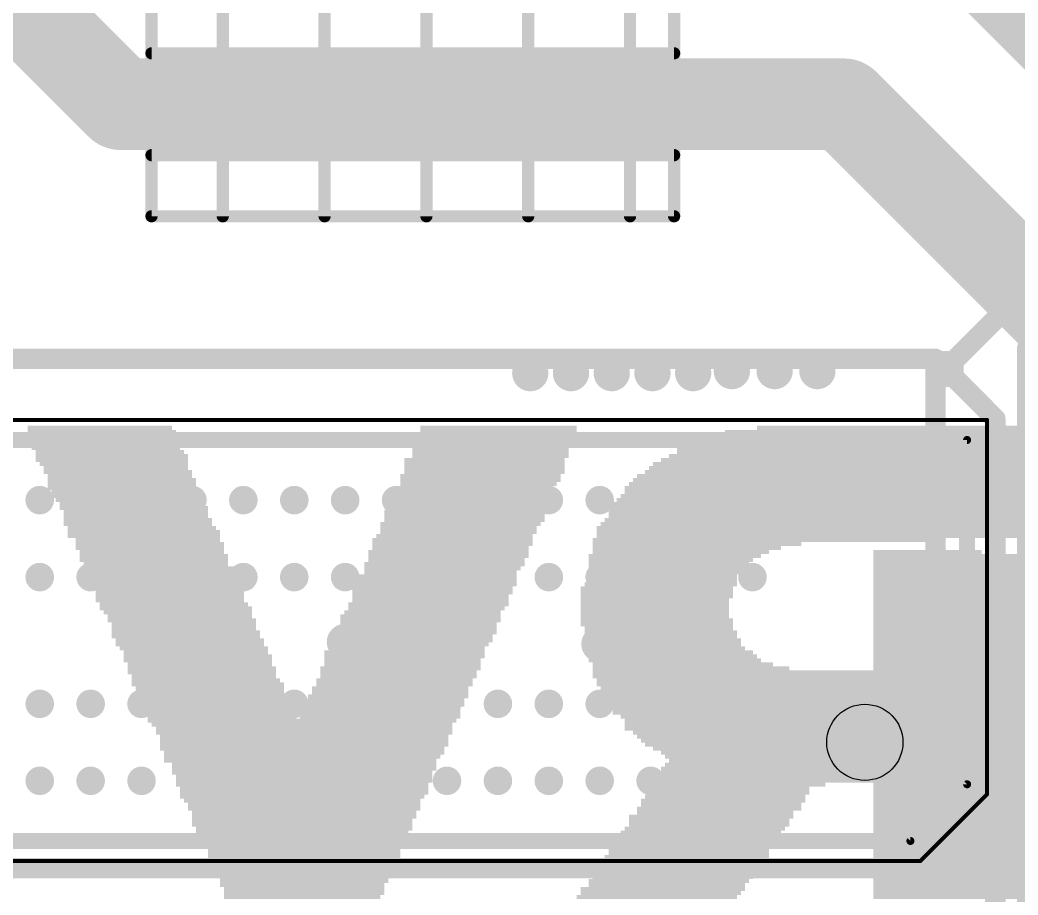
# Model space of a CAD drawing. Extents: x -5 to 103, y -6 to 58.
# Drawn here: x 36.84 to 49.29, y 6.01 to 16.93 of the extents above; entities that cross this region are included whole.
import ezdxf

# ---------------------------------------------------------------- set-up
doc = ezdxf.new("R2010")
doc.units = 0
for name, color, linetype in [('1', 12, 'CONTINUOUS'), ('16', 132, 'CONTINUOUS'), ('18', 110, 'CONTINUOUS'), ('20', 31, 'CONTINUOUS'), ('21', 40, 'CONTINUOUS'), ('22', 3, 'CONTINUOUS'), ('39', 12, 'CONTINUOUS'), ('51', 254, 'CONTINUOUS')]:
    doc.layers.add(name, color=color, linetype=linetype)

# ---------------------------------------------------------------- blocks, each defined once
blk = doc.blocks.new('RECT')
blk.add_solid([(-0.5, -0.5), (0.5, -0.5), (-0.5, 0.5), (0.5, 0.5)])
blk = doc.blocks.new('PIE')
at = {"const_width": 0.5}
blk.add_lwpolyline([(0, -0.25, 1), (0, 0.25, 1), (0, -0.25)], format="xyb", dxfattribs=at)
blk = doc.blocks.new('ROUNDV')
at = {"const_width": 0.5}
blk.add_lwpolyline([(0, -0.25, 1), (0, 0.25, 1), (0, -0.25)], format="xyb", dxfattribs=at)

msp = doc.modelspace()

# ---------------------------------------------------------------- linework, layer by layer
at = {"layer": '1'}
for points, const_width in [([(35.179, 18.796), (38.1, 15.875)], 1.143), ([(46.99, 19.05), (49.657, 16.383)], 0.508), ([(38.1, 15.875), (47.117, 15.875)], 1.143), ([(47.117, 15.875), (49.784, 13.208)], 1.143), ([(49.784, 13.208), (53.594, 13.208)], 1.143), ([(49.403, 12.827), (49.784, 13.208)], 0.254), ([(49.403, 5.588), (49.403, 12.827)], 0.254), ([(48.26, 12.7), (27.94, 12.7)], 0.254), ([(48.26, 6.35), (48.26, 12.7)], 0.254), ([(49.0066, 11.9534), (48.387, 12.573)], 0.254), ([(49.0066, 5.7304), (49.0066, 11.9534)], 0.254), ([(27.94, 6.35), (48.26, 6.35)], 0.254)]:
    msp.add_lwpolyline(points, dxfattribs=dict(at, const_width=const_width))
for points, const_width in [([(38.1, 16.1608, 1), (38.1, 15.5892)], 0.5715), ([(47.3191, 16.0771, 1), (46.9149, 15.6729)], 0.5715), ([(47.117, 15.5892, 1), (47.117, 16.1608)], 0.5715), ([(37.8979, 15.6729, 1), (38.3021, 16.0771)], 0.5715), ([(49.784, 13.4938, 1), (49.784, 12.9223)], 0.5715), ([(49.4665, 12.827, 1), (49.3395, 12.827)], 0.127), ([(48.3235, 12.7, 1), (48.1965, 12.7)], 0.127), ([(48.26, 12.6365, 1), (48.26, 12.7635)], 0.127), ([(49.3581, 12.8719, 1), (49.4479, 12.7821)], 0.127), ([(48.4319, 12.6179, 1), (48.3421, 12.5281)], 0.127), ([(49.0701, 11.9534, 1), (48.9431, 11.9534)], 0.127), ([(48.9617, 11.9085, 1), (49.0515, 11.9983)], 0.127), ([(48.26, 6.2865, 1), (48.26, 6.4135)], 0.127), ([(48.1965, 6.35, 1), (48.3235, 6.35)], 0.127)]:
    msp.add_lwpolyline(points, format="xyb", dxfattribs=dict(at, const_width=const_width))
at = {"layer": '16', "const_width": 0.254}
msp.add_lwpolyline([(48.387, 12.573), (49.53, 13.716)], dxfattribs=at)
at = {"layer": '16', "const_width": 0.127}
msp.add_lwpolyline([(48.3421, 12.6179, 1), (48.4319, 12.5281)], format="xyb", dxfattribs=at)
at = {"layer": '20'}
msp.add_circle((47.3793, 7.9184), 0.475, dxfattribs=at)
at = {"layer": '21', "const_width": 0.2}
for points in [[(24.8843, 11.6884), (48.6543, 11.6884)], [(48.6543, 11.6884), (48.6543, 7.3954)], [(48.6543, 7.3954), (47.9473, 6.6884)], [(47.9473, 6.6884), (25.5913, 6.6884)]]:
    msp.add_lwpolyline(points, dxfattribs=at)
at = {"layer": '21', "const_width": 0.1}
for points in [[(48.7043, 11.6884, 1), (48.6043, 11.6884)], [(48.6543, 11.6384, 1), (48.6543, 11.7384)], [(48.6897, 7.36, 1), (48.6189, 7.4308)], [(48.6043, 7.3954, 1), (48.7043, 7.3954)], [(47.9119, 6.7238, 1), (47.9827, 6.653)], [(47.9473, 6.6384, 1), (47.9473, 6.7384)]]:
    msp.add_lwpolyline(points, format="xyb", dxfattribs=at)
at = {"layer": '39', "const_width": 0.05}
for points in [[(24.6343, 11.9384), (48.9043, 11.9384)], [(48.9043, 11.9384), (48.9043, 7.2704)], [(48.9043, 7.2704), (48.0723, 6.4384)], [(48.0723, 6.4384), (25.4663, 6.4384)]]:
    msp.add_lwpolyline(points, dxfattribs=at)
at = {"layer": '39', "const_width": 0.025}
for points in [[(48.9168, 11.9384, 1), (48.8918, 11.9384)], [(48.9043, 11.9259, 1), (48.9043, 11.9509)], [(48.8918, 7.2704, 1), (48.9168, 7.2704)], [(48.9131, 7.2616, 1), (48.8955, 7.2792)], [(48.0635, 6.4472, 1), (48.0811, 6.4296)], [(48.0723, 6.4259, 1), (48.0723, 6.4509)]]:
    msp.add_lwpolyline(points, format="xyb", dxfattribs=at)
at = {"layer": '51'}
for points, const_width in [([(38.481, 14.478), (38.481, 21.5)], 0.1524), ([(39.37, 14.478), (39.37, 21.5)], 0.1524), ([(40.64, 14.478), (40.64, 21.5)], 0.1524), ([(41.91, 14.478), (41.91, 21.5)], 0.1524), ([(43.18, 14.478), (43.18, 21.5)], 0.1524), ([(44.45, 14.478), (44.45, 21.5)], 0.1524), ([(45, 21.5), (45, 14.478)], 0.1524), ([(38.481, 16.51), (45, 16.51)], 0.1524), ([(38.481, 15.24), (45, 15.24)], 0.1524), ([(45, 14.478), (38.481, 14.478)], 0.1524), ([(24.8843, 11.6884), (48.6543, 11.6884)], 0.1), ([(48.6543, 11.6884), (48.6543, 7.3954)], 0.1), ([(48.6543, 7.3954), (47.9473, 6.6884)], 0.1), ([(47.9473, 6.6884), (25.5913, 6.6884)], 0.1)]:
    msp.add_lwpolyline(points, dxfattribs=dict(at, const_width=const_width))
for points, const_width in [([(38.481, 16.5481, 1), (38.481, 16.4719)], 0.0762), ([(45, 16.4719, 1), (45, 16.5481)], 0.0762), ([(38.481, 15.2781, 1), (38.481, 15.2019)], 0.0762), ([(45, 15.2019, 1), (45, 15.2781)], 0.0762), ([(38.481, 14.5161, 1), (38.481, 14.4399)], 0.0762), ([(38.4429, 14.478, 1), (38.5191, 14.478)], 0.0762), ([(39.3319, 14.478, 1), (39.4081, 14.478)], 0.0762), ([(40.6019, 14.478, 1), (40.6781, 14.478)], 0.0762), ([(41.8719, 14.478, 1), (41.9481, 14.478)], 0.0762), ([(43.1419, 14.478, 1), (43.2181, 14.478)], 0.0762), ([(44.4119, 14.478, 1), (44.4881, 14.478)], 0.0762), ([(44.9619, 14.478, 1), (45.0381, 14.478)], 0.0762), ([(45, 14.4399, 1), (45, 14.5161)], 0.0762), ([(48.6793, 11.6884, 1), (48.6293, 11.6884)], 0.05), ([(48.6543, 11.6634, 1), (48.6543, 11.7134)], 0.05), ([(48.6293, 7.3954, 1), (48.6793, 7.3954)], 0.05), ([(48.672, 7.3777, 1), (48.6366, 7.4131)], 0.05), ([(47.9296, 6.7061, 1), (47.965, 6.6707)], 0.05), ([(47.9473, 6.6634, 1), (47.9473, 6.7134)], 0.05)]:
    msp.add_lwpolyline(points, format="xyb", dxfattribs=dict(at, const_width=const_width))

# ---------------------------------------------------------------- block references
at = {"layer": '1', "xscale": 0.356, "yscale": 0.356}
for p in [(37.0868, 10.9384), (37.7218, 10.9384), (38.3568, 10.9384), (38.9918, 10.9384), (39.6268, 10.9384), (40.2618, 10.9384), (40.8968, 10.9384), (41.5318, 10.9384), (42.1668, 10.9384), (42.8018, 10.9384), (43.4368, 10.9384), (44.0718, 10.9384), (44.7068, 10.9384), (45.3418, 10.9384), (45.9768, 10.9384), (37.0868, 9.9784), (37.7218, 9.9784), (38.3568, 9.9784), (38.9918, 9.9784), (39.6268, 9.9784), (40.2618, 9.9784), (40.8968, 9.9784), (41.5318, 9.9784), (42.1668, 9.9784), (42.8018, 9.9784), (43.4368, 9.9784), (44.0718, 9.9784), (44.7068, 9.9784), (45.3418, 9.9784), (45.9768, 9.9784), (37.0868, 8.3984), (37.7218, 8.3984), (38.3568, 8.3984), (38.9918, 8.3984), (39.6268, 8.3984), (40.2618, 8.3984), (40.8968, 8.3984), (41.5318, 8.3984), (42.1668, 8.3984), (42.8018, 8.3984), (43.4368, 8.3984), (44.0718, 8.3984), (44.7068, 8.3984), (45.3418, 8.3984), (45.9768, 8.3984), (37.0868, 7.4384), (37.7218, 7.4384), (38.3568, 7.4384), (38.9918, 7.4384), (39.6268, 7.4384), (40.2618, 7.4384), (40.8968, 7.4384), (41.5318, 7.4384), (42.1668, 7.4384), (42.8018, 7.4384), (43.4368, 7.4384), (44.0718, 7.4384), (44.7068, 7.4384), (45.3418, 7.4384), (45.9768, 7.4384)]:
    msp.add_blockref('PIE', p, dxfattribs=at)
at = {"layer": '18', "xscale": 0.4524, "yscale": 0.4524}
for p in [(43.2054, 12.5222), (43.2054, 12.5222), (43.7134, 12.5222), (43.7134, 12.5222), (44.2214, 12.5222), (44.2214, 12.5222), (44.7294, 12.5222), (44.7294, 12.5222), (45.2374, 12.5222), (45.2374, 12.5222), (45.72, 12.5476), (45.72, 12.5476), (46.2534, 12.5476), (46.2534, 12.5476), (46.7868, 12.5476), (46.7868, 12.5476), (48.387, 12.573), (48.387, 12.573), (40.894, 9.1694), (40.894, 9.1694), (44.069, 9.144), (44.069, 9.144)]:
    msp.add_blockref('ROUNDV', p, dxfattribs=at)
at = {"layer": '22', "yscale": 0.05}
for p, xscale in [((37.835, 11.84), 1.8), ((42.81, 11.84), 1.95), ((47.66, 11.84), 3.25), ((37.86, 11.79), 1.85), ((37.86, 11.74), 1.85), ((37.885, 11.69), 1.8), ((42.785, 11.69), 2), ((42.81, 11.79), 1.95), ((42.81, 11.74), 1.95), ((47.335, 11.69), 3.9), ((47.46, 11.79), 3.65), ((47.46, 11.74), 3.65), ((37.91, 11.64), 1.85), ((37.91, 11.59), 1.85), ((42.71, 11.59), 1.95), ((42.785, 11.64), 2), ((47.16, 11.59), 4.25), ((47.26, 11.64), 4.05), ((37.96, 11.54), 1.85), ((37.985, 11.49), 1.9), ((37.985, 11.44), 1.9), ((42.635, 11.44), 2), ((42.71, 11.54), 1.95), ((42.71, 11.49), 1.95), ((47.06, 11.44), 4.45), ((47.11, 11.49), 4.35), ((47.16, 11.54), 4.25), ((38.01, 11.39), 1.85), ((38.035, 11.34), 1.8), ((42.635, 11.39), 2), ((42.635, 11.34), 2), ((46.985, 11.34), 4.6), ((47.01, 11.39), 4.55), ((38.06, 11.29), 1.85), ((38.085, 11.24), 1.8), ((38.11, 11.19), 1.85), ((42.585, 11.24), 2), ((42.585, 11.19), 2), ((42.635, 11.29), 2), ((46.885, 11.19), 4.8), ((46.91, 11.24), 4.75), ((46.96, 11.29), 4.65), ((38.11, 11.14), 1.85), ((38.11, 11.09), 1.85), ((42.51, 11.09), 1.95), ((42.56, 11.14), 1.95), ((46.835, 11.09), 4.9), ((46.86, 11.14), 4.85), ((38.16, 11.04), 1.85), ((38.185, 10.99), 1.9), ((38.21, 10.94), 1.85), ((42.46, 10.99), 1.95), ((42.46, 10.94), 1.95), ((42.51, 11.04), 1.95), ((46.785, 10.94), 5), ((46.81, 10.99), 4.95), ((46.835, 11.04), 4.9), ((38.235, 10.89), 1.8), ((38.26, 10.84), 1.85), ((42.435, 10.89), 2), ((42.435, 10.84), 2), ((46.735, 10.84), 5.1), ((46.76, 10.89), 5.05), ((38.285, 10.79), 1.8), ((38.285, 10.74), 1.8), ((38.31, 10.69), 1.85), ((42.385, 10.79), 2), ((42.385, 10.74), 2), ((42.385, 10.69), 2), ((46.71, 10.69), 5.15), ((46.735, 10.79), 5.1), ((46.735, 10.74), 5.1), ((38.31, 10.64), 1.85), ((38.36, 10.59), 1.85), ((42.335, 10.64), 2), ((42.31, 10.59), 1.95), ((46.66, 10.59), 5.25), ((46.685, 10.64), 5.2), ((38.385, 10.54), 1.9), ((38.385, 10.49), 1.9), ((38.435, 10.44), 1.8), ((42.235, 10.44), 2), ((42.26, 10.49), 1.95), ((42.31, 10.54), 1.95), ((46.085, 10.44), 4.2), ((46.66, 10.54), 5.25), ((46.66, 10.49), 5.25), ((38.46, 10.39), 1.85), ((38.46, 10.34), 1.85), ((42.235, 10.39), 2), ((42.21, 10.34), 1.95), ((45.285, 10.39), 2.6), ((45.16, 10.34), 2.35), ((38.485, 10.29), 1.8), ((38.51, 10.24), 1.85), ((38.51, 10.19), 1.85), ((42.185, 10.29), 2), ((42.185, 10.24), 2), ((42.16, 10.19), 1.95), ((45.01, 10.24), 2.15), ((44.96, 10.19), 2.05), ((45.085, 10.29), 2.2), ((48.16, 10.29), 1.35), ((48.385, 10.24), 1.8), ((48.385, 10.19), 1.8), ((38.535, 10.14), 1.8), ((38.585, 10.09), 1.9), ((42.135, 10.14), 2), ((42.11, 10.09), 1.95), ((44.935, 10.14), 2), ((44.91, 10.09), 1.95), ((48.385, 10.14), 1.8), ((48.385, 10.09), 1.8), ((38.585, 10.04), 1.9), ((38.61, 9.99), 1.85), ((38.635, 9.94), 1.8), ((42.035, 9.99), 2), ((42.035, 9.94), 2), ((42.085, 10.04), 1.9), ((44.885, 10.04), 1.9), ((44.86, 9.99), 1.85), ((44.86, 9.94), 1.85), ((48.385, 10.04), 1.8), ((48.385, 9.99), 1.8), ((48.385, 9.94), 1.8), ((38.66, 9.89), 1.85), ((38.685, 9.84), 1.8), ((41.985, 9.84), 2), ((42.035, 9.89), 2), ((44.785, 9.84), 1.9), ((44.835, 9.89), 1.9), ((48.385, 9.89), 1.8), ((48.385, 9.84), 1.8), ((38.71, 9.79), 1.85), ((38.71, 9.74), 1.85), ((38.71, 9.69), 1.85), ((41.985, 9.79), 2), ((41.96, 9.74), 1.95), ((41.96, 9.69), 1.95), ((44.785, 9.79), 1.9), ((44.785, 9.74), 1.9), ((44.76, 9.69), 1.85), ((48.385, 9.79), 1.8), ((48.385, 9.74), 1.8), ((48.385, 9.69), 1.8), ((38.76, 9.64), 1.85), ((38.785, 9.59), 1.9), ((41.935, 9.64), 2), ((41.91, 9.59), 1.95), ((44.76, 9.64), 1.85), ((44.76, 9.59), 1.85), ((48.385, 9.64), 1.8), ((48.385, 9.59), 1.8), ((38.81, 9.54), 1.85), ((38.835, 9.49), 1.8), ((38.86, 9.44), 1.85), ((41.835, 9.49), 2), ((41.835, 9.44), 2), ((41.86, 9.54), 1.95), ((44.76, 9.54), 1.85), ((44.76, 9.49), 1.85), ((44.785, 9.44), 1.9), ((48.385, 9.54), 1.8), ((48.385, 9.49), 1.8), ((48.385, 9.44), 1.8), ((38.885, 9.39), 1.8), ((38.885, 9.34), 1.8), ((41.81, 9.39), 1.95), ((41.81, 9.34), 1.95), ((44.785, 9.39), 1.9), ((44.81, 9.34), 1.85), ((48.385, 9.39), 1.8), ((48.385, 9.34), 1.8), ((38.91, 9.29), 1.85), ((38.91, 9.24), 1.85), ((38.96, 9.19), 1.85), ((41.735, 9.19), 2), ((41.785, 9.29), 2), ((41.76, 9.24), 1.95), ((44.835, 9.29), 1.9), ((44.835, 9.24), 1.9), ((44.885, 9.19), 1.9), ((48.385, 9.29), 1.8), ((48.385, 9.24), 1.8), ((48.385, 9.19), 1.8), ((38.96, 9.14), 1.85), ((39.01, 9.09), 1.85), ((41.71, 9.14), 1.95), ((41.685, 9.09), 1.9), ((44.885, 9.14), 1.9), ((44.91, 9.09), 1.95), ((48.385, 9.14), 1.8), ((48.385, 9.09), 1.8), ((39.035, 9.04), 1.8), ((39.06, 8.99), 1.85), ((39.06, 8.94), 1.85), ((41.635, 9.04), 2), ((41.635, 8.99), 2), ((41.61, 8.94), 1.95), ((44.96, 9.04), 2.05), ((44.985, 8.99), 2.1), ((45.01, 8.94), 2.15), ((48.385, 9.04), 1.8), ((48.385, 8.99), 1.8), ((48.385, 8.94), 1.8), ((39.085, 8.89), 1.8), ((39.11, 8.84), 1.85), ((41.585, 8.84), 2), ((41.61, 8.89), 1.95), ((45.11, 8.89), 2.25), ((45.21, 8.84), 2.45), ((48.385, 8.89), 1.8), ((48.385, 8.84), 1.8), ((39.11, 8.79), 1.85), ((39.135, 8.74), 1.8), ((39.16, 8.69), 1.85), ((41.51, 8.69), 1.95), ((41.56, 8.79), 1.95), ((41.56, 8.74), 1.95), ((46.635, 8.79), 5.3), ((46.635, 8.74), 5.3), ((46.66, 8.69), 5.25), ((39.185, 8.64), 1.9), ((39.21, 8.59), 1.85), ((41.46, 8.59), 1.95), ((41.51, 8.64), 1.95), ((46.66, 8.64), 5.25), ((46.685, 8.59), 5.2), ((39.235, 8.54), 1.8), ((39.26, 8.49), 1.85), ((41.435, 8.49), 2), ((41.46, 8.54), 1.95), ((46.71, 8.54), 5.15), ((46.71, 8.49), 5.15), ((39.285, 8.44), 1.8), ((39.31, 8.39), 1.85), ((39.31, 8.34), 1.85), ((41.385, 8.39), 2), ((41.36, 8.34), 1.95), ((41.41, 8.44), 1.95), ((46.735, 8.44), 5.1), ((46.735, 8.39), 5.1), ((46.76, 8.34), 5.05), ((39.31, 8.29), 1.85), ((39.36, 8.24), 1.85), ((41.335, 8.24), 2), ((41.36, 8.29), 1.95), ((46.76, 8.29), 5.05), ((46.81, 8.24), 4.95), ((40.36, 8.19), 3.85), ((40.36, 8.14), 3.75), ((40.385, 8.09), 3.7), ((46.835, 8.19), 4.9), ((46.835, 8.14), 4.9), ((46.835, 8.09), 4.9), ((40.385, 8.04), 3.7), ((40.385, 7.99), 3.6), ((46.885, 8.04), 4.8), ((46.91, 7.99), 4.75), ((40.385, 7.94), 3.6), ((40.385, 7.89), 3.6), ((40.36, 7.84), 3.55), ((46.935, 7.94), 4.7), ((46.96, 7.89), 4.65), ((47.01, 7.84), 4.55), ((40.385, 7.79), 3.5), ((40.36, 7.74), 3.45), ((47.06, 7.79), 4.45), ((47.085, 7.74), 4.4), ((40.335, 7.69), 3.4), ((40.385, 7.64), 3.3), ((40.385, 7.59), 3.3), ((47.06, 7.59), 4.45), ((47.085, 7.64), 4.4), ((47.11, 7.69), 4.35), ((40.36, 7.54), 3.25), ((40.385, 7.49), 3.2), ((47.035, 7.49), 4.5), ((47.06, 7.54), 4.45), ((40.385, 7.44), 3.2), ((40.36, 7.39), 3.15), ((40.385, 7.34), 3.1), ((45.81, 7.39), 2.15), ((45.71, 7.34), 1.95), ((47.035, 7.44), 4.5), ((48.385, 7.39), 1.8), ((48.385, 7.34), 1.8), ((40.385, 7.29), 3.1), ((40.36, 7.24), 3.05), ((45.635, 7.24), 2), ((45.685, 7.29), 2), ((48.385, 7.29), 1.8), ((48.385, 7.24), 1.8), ((40.36, 7.19), 2.95), ((40.385, 7.14), 2.9), ((40.385, 7.09), 2.9), ((45.56, 7.09), 2.05), ((45.61, 7.19), 2.05), ((45.585, 7.14), 2), ((48.385, 7.19), 1.8), ((48.385, 7.14), 1.8), ((48.385, 7.09), 1.8), ((40.385, 7.04), 2.8), ((40.385, 6.99), 2.8), ((45.46, 6.99), 2.05), ((45.51, 7.04), 1.95), ((48.385, 7.04), 1.8), ((48.385, 6.99), 1.8), ((40.36, 6.94), 2.75), ((40.36, 6.89), 2.75), ((40.385, 6.84), 2.7), ((45.385, 6.84), 2), ((45.435, 6.94), 2), ((45.435, 6.89), 2), ((48.385, 6.94), 1.8), ((48.385, 6.89), 1.8), ((48.385, 6.84), 1.8), ((40.36, 6.79), 2.65), ((40.36, 6.74), 2.55), ((45.335, 6.79), 2), ((45.31, 6.74), 1.95), ((48.385, 6.79), 1.8), ((48.385, 6.74), 1.8), ((40.385, 6.69), 2.5), ((40.385, 6.64), 2.5), ((40.385, 6.59), 2.4), ((45.185, 6.59), 2), ((45.26, 6.69), 2.05), ((45.235, 6.64), 2), ((48.385, 6.69), 1.8), ((48.385, 6.64), 1.8), ((48.385, 6.59), 1.8), ((40.385, 6.54), 2.4), ((40.385, 6.49), 2.4), ((45.16, 6.49), 2.05), ((45.185, 6.54), 2), ((48.385, 6.54), 1.8), ((48.385, 6.49), 1.8), ((40.36, 6.44), 2.35), ((40.385, 6.39), 2.3), ((40.36, 6.34), 2.25), ((45.035, 6.39), 2), ((45.035, 6.34), 2), ((45.11, 6.44), 1.95), ((48.385, 6.44), 1.8), ((48.385, 6.39), 1.8), ((48.385, 6.34), 1.8), ((40.36, 6.29), 2.15), ((40.385, 6.24), 2.1), ((45.01, 6.29), 2.05), ((44.985, 6.24), 2), ((48.385, 6.29), 1.8), ((48.385, 6.24), 1.8), ((40.385, 6.19), 2.1), ((40.36, 6.14), 2.05), ((40.385, 6.09), 2), ((44.86, 6.09), 2.05), ((44.935, 6.19), 2), ((44.91, 6.14), 1.95), ((48.385, 6.19), 1.8), ((48.385, 6.14), 1.8), ((48.385, 6.09), 1.8), ((40.385, 6.04), 2), ((40.36, 5.99), 1.95), ((44.785, 5.99), 2), ((44.835, 6.04), 2), ((48.385, 6.04), 1.8), ((48.385, 5.99), 1.8)]:
    msp.add_blockref('RECT', p, dxfattribs=dict(at, xscale=xscale))

doc.saveas('drawing.dxf')
